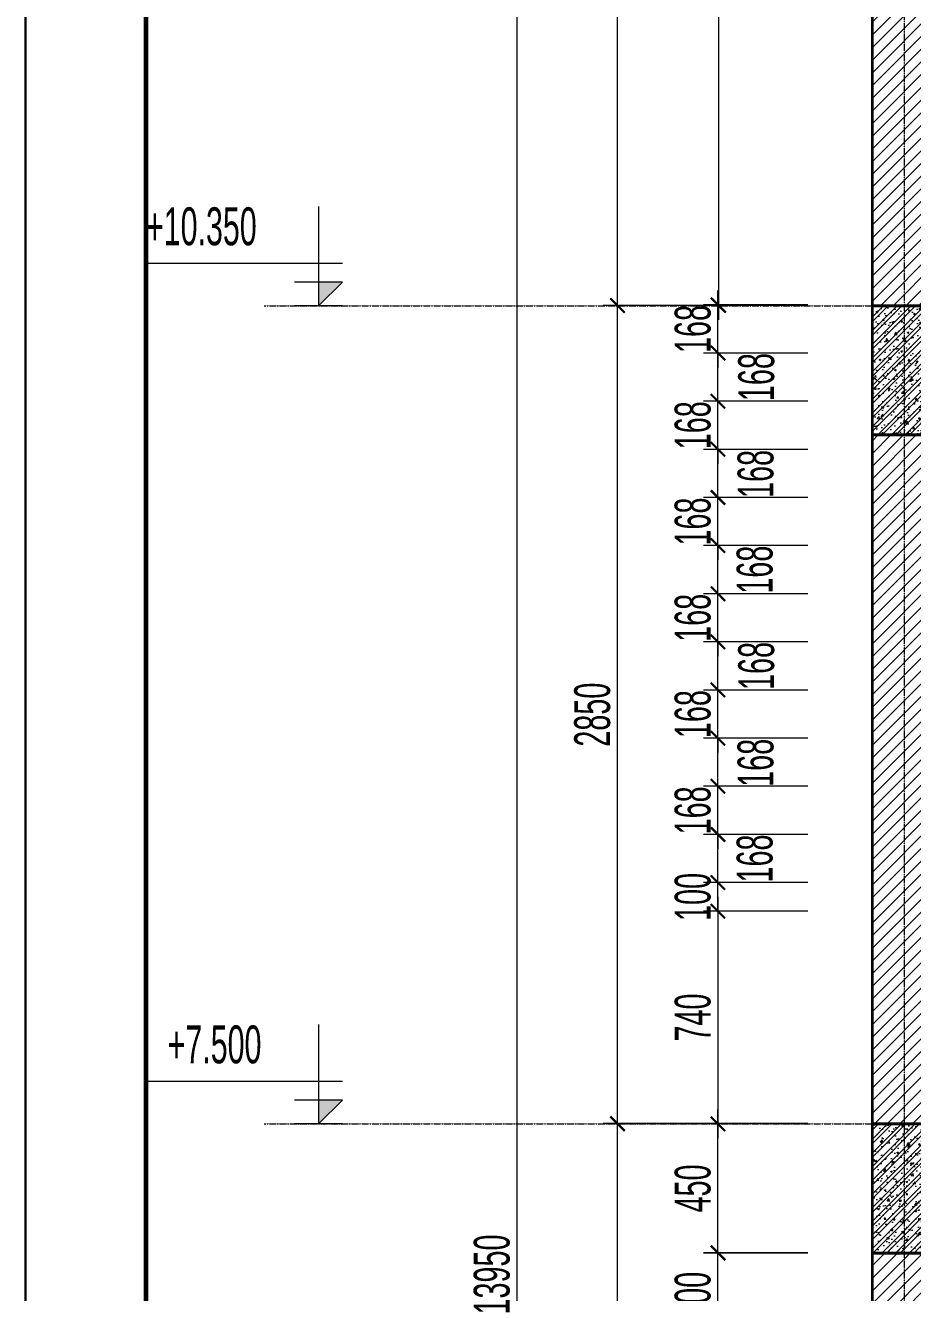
# Model space of a CAD drawing. Header units: millimetres. Extents: x 1336014 to 2939047, y -333549 to -60566.
# Drawn here: x 1430845 to 1433937, y -181391 to -176976 of the extents above; entities that cross this region are included whole.
import ezdxf
from ezdxf.enums import TextEntityAlignment as Align

# ---------------------------------------------------------------- set-up
doc = ezdxf.new("R2010")
doc.units = ezdxf.units.MM
doc.header["$MEASUREMENT"] = 0
doc.linetypes.add('CENTER2', pattern=[1.125, 0.75, -0.125, 0.125, -0.125])
for name, color, linetype, lineweight in [('01.Cut', 255, 'Continuous', 35), ('05.Text', 253, 'Continuous', 18), ('06.betong', 2, 'Continuous', 35), ('08.Dim', 156, 'Continuous', 15), ('09.Hatch', 250, 'Continuous', 5), ('10.truc', 250, 'CENTER2', 20), ('11.Khung bo', 32, 'Continuous', 50), ('12.Khung', 36, 'Continuous', 25), ('DIM', 252, 'Continuous', 20)]:
    doc.layers.add(name, color=color, linetype=linetype, lineweight=lineweight)
doc.layers.add('text', color=7, linetype='Continuous')
doc.layers.add('Tpl_Bound', color=1, linetype='Continuous', plot=False)
doc.styles.add('TT5_Text Dim', font='hoatbif.shx', dxfattribs={"width": 0.6})
doc.dimstyles.new('TT5_Dim 1-50', dxfattribs={"dimscale": 50, "dimtxt": 2.5, "dimasz": 1, "dimexe": 1, "dimexo": 0.5, "dimgap": 0.5, "dimtad": 1, "dimdec": 0, "dimzin": 0, "dimdsep": 46, "dimtxsty": 'TT5_Text Dim', "dimblk": 'ARCHTICK', "dimcen": 0, "dimdle": 1, "dimclrd": 256, "dimclre": 256, "dimclrt": 1, "dimadec": 0, "dimazin": 0, "dimtfac": 0.015, "dimtdec": 0, "dimtix": 1, "dimtmove": 2, "dimatfit": 3, "dimldrblk": 'DOT', "dimfxl": 1, "dimtolj": 1, "dimtzin": 0, "dimlwd": -1, "dimlwe": -1, "dimarcsym": 1})
pattern_1 = [(45, (531514.985, -203097.647), (-22.0970869, 22.0970869), [])]
pattern_2 = [(50, (531514.985, -203097.647), (64.5534164, -5.647692), [6.75, -74.25]), (355, (531514.985, -203097.647), (-12.48762, 67.697292), [5.4, -59.4]), (100.4514, (531520.364, -203098.12), (52.0658444, 62.049559), [5.736617, -63.10279]), (46.1842, (531514.985, -203079.65), (96.0516944, -14.896711), [10.125, -111.375]), (96.6356, (531522.99, -203080.89), (84.1196435, 87.670608), [8.604926, -94.65417]), (351.1842, (531514.98, -203079.65), (84.119575, 87.670674), [8.1, -89.1]), (21, (531523.985, -203084.147), (53.7216347, -36.2357002), [6.75, -74.25]), (326, (531523.985, -203084.147), (21.89838, 65.263504), [5.4, -59.4]), (71.4514, (531528.46, -203087.166), (75.6200366, 29.0277447), [5.736617, -63.10279]), (37.5, (531514.985, -203097.647), (1.094387, 29.96044684), [0, -58.68, 0, -60.3, 0, -59.625]), (7.5, (531514.985, -203097.647), (23.6762584, 35.4970541), [0, -34.38, 0, -57.33, 0, -22.725]), (327.5, (531494.915, -203097.647), (48.04401926, -2.02993846), [0, -22.5, 0, -70.2, 0, -93.15]), (317.5, (531485.915, -203097.647), (52.4867552, 9.0094484), [0, -29.25, 0, -46.62, 0, -66.15]), (45, (531514.985, -203097.647), (-23.8648539, 23.8648539), []), (45, (531530.894, -203097.647), (-23.8648539, 23.8648539), [])]

# ---------------------------------------------------------------- blocks, each defined once
blk = doc.blocks.new('100')
at = {"layer": '11.Khung bo', "const_width": 26.7}
blk.add_lwpolyline([(1860913, -945239.8), (1860913, -916940.1), (1896062.6, -916940.1), (1896062.6, -945239.8)], close=True, dxfattribs=at)
blk.add_lwpolyline([(1860913, -945239.8), (1860913, -916940.1), (1896062.6, -916940.1), (1896062.6, -945239.8)], close=True, dxfattribs=at)
blk.add_lwpolyline([(1860913, -945239.8), (1860913, -916940.1), (1896062.6, -916940.1), (1896062.6, -945239.8)], close=True, dxfattribs=at)
at = {"layer": '12.Khung'}
blk.add_lwpolyline([(1901579.2, -945939.8), (1901579.2, -916240.1), (1859579.6, -916240.1), (1859579.6, -945939.8)], close=True, dxfattribs=at)
blk.add_lwpolyline([(1901579.2, -945939.8), (1901579.2, -916240.1), (1859579.6, -916240.1), (1859579.6, -945939.8)], close=True, dxfattribs=at)
blk.add_lwpolyline([(1901579.2, -945939.8), (1901579.2, -916240.1), (1859579.6, -916240.1), (1859579.6, -945939.8)], close=True, dxfattribs=at)
blk = doc.blocks.new('_ARCHTICK')
at = {"const_width": 0.15}
blk.add_lwpolyline([(-0.5, -0.5), (0.5, 0.5)], dxfattribs=at)
blk = doc.blocks.new('*D1088')
at = {"layer": '08.Dim', "transparency": 16777216}
for p, q in [((1432908.9, -184452.1), (1432908.9, -180751.7)), ((1433572.4, -180801.7), (1432858.9, -180801.7)), ((1433572.4, -184402.1), (1432858.9, -184402.1))]:
    blk.add_line(p, q, dxfattribs=at)
at = {"layer": 'Defpoints', "color": 0, "transparency": 16777216}
for p in [(1432908.9, -180801.7), (1433597.4, -180801.7), (1433597.4, -184402.1)]:
    blk.add_point(p, dxfattribs=at)
at = {"layer": '08.Dim', "transparency": 16777216, "xscale": 50, "yscale": 50, "zscale": 50}
for p, rotation in [((1432908.9, -180801.7), 90), ((1432908.9, -184402.1), 270)]:
    blk.add_blockref('_ARCHTICK', p, dxfattribs=dict(at, rotation=rotation))
at = {"layer": '08.Dim', "color": 1, "transparency": 16777216, "insert": (1432821.4, -182601.9), "char_height": 125, "attachment_point": 5, "rotation": 90, "style": 'TT5_Text Dim'}
blk.add_mtext('\\A1;3600', dxfattribs=at)
blk = doc.blocks.new('_DOT')
blk.add_line((-0.5, 0), (-1, 0))
at = {"const_width": 0.5}
blk.add_lwpolyline([(-0.25, 0, 1), (0.25, 0, 1)], format="xyb", close=True, dxfattribs=at)
blk = doc.blocks.new('*D1089')
at = {"layer": '08.Dim', "transparency": 16777216}
for p, q in [((1432908.9, -180852.7), (1432908.9, -177902.2)), ((1433572.4, -177952.2), (1432858.9, -177952.2)), ((1433572.4, -180802.7), (1432858.9, -180802.7))]:
    blk.add_line(p, q, dxfattribs=at)
at = {"layer": 'Defpoints', "color": 0, "transparency": 16777216}
for p in [(1432908.9, -177952.2), (1433597.4, -177952.2), (1433597.4, -180802.7)]:
    blk.add_point(p, dxfattribs=at)
at = {"layer": '08.Dim', "transparency": 16777216, "xscale": 50, "yscale": 50, "zscale": 50}
for p, rotation in [((1432908.9, -177952.2), 90), ((1432908.9, -180802.7), 270)]:
    blk.add_blockref('_ARCHTICK', p, dxfattribs=dict(at, rotation=rotation))
at = {"layer": '08.Dim', "color": 1, "transparency": 16777216, "insert": (1432821.4, -179377.5), "char_height": 125, "attachment_point": 5, "rotation": 90, "style": 'TT5_Text Dim'}
blk.add_mtext('\\A1;2850', dxfattribs=at)
blk = doc.blocks.new('*D1090')
at = {"layer": '08.Dim', "transparency": 16777216}
for p, q in [((1432908.9, -178002.2), (1432908.9, -174302.4)), ((1433572.4, -174352.4), (1432858.9, -174352.4)), ((1433572.4, -177952.2), (1432858.9, -177952.2))]:
    blk.add_line(p, q, dxfattribs=at)
at = {"layer": 'Defpoints', "color": 0, "transparency": 16777216}
for p in [(1432908.9, -174352.4), (1433597.4, -174352.4), (1433597.4, -177952.2)]:
    blk.add_point(p, dxfattribs=at)
at = {"layer": '08.Dim', "transparency": 16777216, "xscale": 50, "yscale": 50, "zscale": 50}
for p, rotation in [((1432908.9, -174352.4), 90), ((1432908.9, -177952.2), 270)]:
    blk.add_blockref('_ARCHTICK', p, dxfattribs=dict(at, rotation=rotation))
at = {"layer": '08.Dim', "color": 1, "transparency": 16777216, "insert": (1432821.4, -176152.3), "char_height": 125, "attachment_point": 5, "rotation": 90, "style": 'TT5_Text Dim'}
blk.add_mtext('\\A1;3600', dxfattribs=at)
blk = doc.blocks.new('*D1092')
at = {"layer": '08.Dim', "transparency": 16777216}
for p, q in [((1432558.9, -188352.6), (1432558.9, -174302.4)), ((1433572.4, -174352.4), (1432508.9, -174352.4)), ((1433572.4, -188302.6), (1432508.9, -188302.6))]:
    blk.add_line(p, q, dxfattribs=at)
at = {"layer": 'Defpoints', "color": 0, "transparency": 16777216}
for p in [(1432558.9, -174352.4), (1433597.4, -174352.4), (1433597.4, -188302.6)]:
    blk.add_point(p, dxfattribs=at)
at = {"layer": '08.Dim', "transparency": 16777216, "xscale": 50, "yscale": 50, "zscale": 50}
for p, rotation in [((1432558.9, -174352.4), 90), ((1432558.9, -188302.6), 270)]:
    blk.add_blockref('_ARCHTICK', p, dxfattribs=dict(at, rotation=rotation))
at = {"layer": '08.Dim', "color": 1, "transparency": 16777216, "insert": (1432471.4, -181327.5), "char_height": 125, "attachment_point": 5, "rotation": 90, "style": 'TT5_Text Dim'}
blk.add_mtext('\\A1;13950', dxfattribs=at)
blk = doc.blocks.new('A$C4E7C6F34')
at = {"layer": 'DIM'}
blk.add_hatch(color=256, dxfattribs=at).paths.add_polyline_path([(-38.5, 0), (-38.5, 137.8), (-177.6, 137.8)])
for p, q in [((-38.5, 576), (-38.5, 0)), ((964.2, 247.8), (-177.6, 247.8)), ((-177.6, 137.8), (100.7, 137.8)), ((-177.6, 137.8), (-38.5, 0)), ((-177.6, 0), (100.6, 0))]:
    blk.add_line(p, q, dxfattribs=at)
at = {"layer": 'text', "style": 'TT5_Text Dim', "flags": 8}
blk.add_attdef('%%P0.000', text='', height=220, dxfattribs=at).set_placement((102.4, 461.3), align=Align.MIDDLE_LEFT)
blk = doc.blocks.new('*D1123')
at = {"layer": '08.Dim', "transparency": 16777216}
for p, q in [((1433258.9, -181601.7), (1433258.9, -181201.7)), ((1433572.4, -181251.7), (1433208.9, -181251.7)), ((1433572.4, -181551.7), (1433208.9, -181551.7))]:
    blk.add_line(p, q, dxfattribs=at)
at = {"layer": 'Defpoints', "color": 0, "transparency": 16777216}
for p in [(1433258.9, -181251.7), (1433597.4, -181251.7), (1433597.4, -181551.7)]:
    blk.add_point(p, dxfattribs=at)
at = {"layer": '08.Dim', "transparency": 16777216, "xscale": 50, "yscale": 50, "zscale": 50}
for p, rotation in [((1433258.9, -181251.7), 90), ((1433258.9, -181551.7), 270)]:
    blk.add_blockref('_ARCHTICK', p, dxfattribs=dict(at, rotation=rotation))
at = {"layer": '08.Dim', "color": 1, "transparency": 16777216, "insert": (1433171.4, -181401.7), "char_height": 125, "attachment_point": 5, "rotation": 90, "style": 'TT5_Text Dim'}
blk.add_mtext('\\A1;300', dxfattribs=at)
blk = doc.blocks.new('*D1124')
at = {"layer": '08.Dim', "transparency": 16777216}
for p, q in [((1433258.9, -181302.7), (1433258.9, -180752.7)), ((1433572.4, -180802.7), (1433208.9, -180802.7)), ((1433572.4, -181252.7), (1433208.9, -181252.7))]:
    blk.add_line(p, q, dxfattribs=at)
at = {"layer": 'Defpoints', "color": 0, "transparency": 16777216}
for p in [(1433258.9, -180802.7), (1433597.4, -180802.7), (1433597.4, -181252.7)]:
    blk.add_point(p, dxfattribs=at)
at = {"layer": '08.Dim', "transparency": 16777216, "xscale": 50, "yscale": 50, "zscale": 50}
for p, rotation in [((1433258.9, -180802.7), 90), ((1433258.9, -181252.7), 270)]:
    blk.add_blockref('_ARCHTICK', p, dxfattribs=dict(at, rotation=rotation))
at = {"layer": '08.Dim', "color": 1, "transparency": 16777216, "insert": (1433171.4, -181027.7), "char_height": 125, "attachment_point": 5, "rotation": 90, "style": 'TT5_Text Dim'}
blk.add_mtext('\\A1;450', dxfattribs=at)
blk = doc.blocks.new('*D1125')
at = {"layer": '08.Dim', "transparency": 16777216}
for p, q in [((1433258.9, -180012.3), (1433258.9, -180852.7)), ((1433572.4, -180062.3), (1433208.9, -180062.3)), ((1433572.4, -180802.7), (1433208.9, -180802.7))]:
    blk.add_line(p, q, dxfattribs=at)
at = {"layer": 'Defpoints', "color": 0, "transparency": 16777216}
for p in [(1433597.4, -180062.3), (1433258.9, -180802.7), (1433597.4, -180802.7)]:
    blk.add_point(p, dxfattribs=at)
at = {"layer": '08.Dim', "transparency": 16777216, "xscale": 50, "yscale": 50, "zscale": 50}
for p, rotation in [((1433258.9, -180062.3), 90), ((1433258.9, -180802.7), 270)]:
    blk.add_blockref('_ARCHTICK', p, dxfattribs=dict(at, rotation=rotation))
at = {"layer": '08.Dim', "color": 1, "transparency": 16777216, "insert": (1433171.4, -180432.5), "char_height": 125, "attachment_point": 5, "rotation": 90, "style": 'TT5_Text Dim'}
blk.add_mtext('\\A1;740', dxfattribs=at)
blk = doc.blocks.new('*D1132')
at = {"layer": '08.Dim', "transparency": 16777216}
for p, q in [((1433258.9, -179962.3), (1433258.9, -179912.3)), ((1433572.4, -179962.3), (1433208.9, -179962.3)), ((1433258.9, -180062.3), (1433258.9, -179962.3)), ((1433572.4, -180062.3), (1433208.9, -180062.3)), ((1433258.9, -180062.3), (1433258.9, -180112.3))]:
    blk.add_line(p, q, dxfattribs=at)
at = {"layer": 'Defpoints', "color": 0, "transparency": 16777216}
for p in [(1433258.9, -179962.3), (1433597.4, -179962.3), (1433597.4, -180062.3)]:
    blk.add_point(p, dxfattribs=at)
at = {"layer": '08.Dim', "transparency": 16777216, "xscale": 50, "yscale": 50, "zscale": 50}
for p, rotation in [((1433258.9, -179962.3), 270), ((1433258.9, -180062.3), 90)]:
    blk.add_blockref('_ARCHTICK', p, dxfattribs=dict(at, rotation=rotation))
at = {"layer": '08.Dim', "color": 1, "transparency": 16777216, "insert": (1433171.4, -180012.3), "char_height": 125, "attachment_point": 5, "rotation": 90, "style": 'TT5_Text Dim'}
blk.add_mtext('\\A1;100', dxfattribs=at)
blk = doc.blocks.new('*D1133')
at = {"layer": '08.Dim', "transparency": 16777216}
for p, q in [((1433258.9, -180012.3), (1433258.9, -179744.6)), ((1433572.4, -179794.6), (1433208.9, -179794.6)), ((1433572.4, -179962.3), (1433208.9, -179962.3))]:
    blk.add_line(p, q, dxfattribs=at)
at = {"layer": 'Defpoints', "color": 0, "transparency": 16777216}
for p in [(1433258.9, -179794.6), (1433597.4, -179794.6), (1433597.4, -179962.3)]:
    blk.add_point(p, dxfattribs=at)
at = {"layer": '08.Dim', "transparency": 16777216, "xscale": 50, "yscale": 50, "zscale": 50}
for p, rotation in [((1433258.9, -179794.6), 90), ((1433258.9, -179962.3), 270)]:
    blk.add_blockref('_ARCHTICK', p, dxfattribs=dict(at, rotation=rotation))
at = {"layer": '08.Dim', "color": 1, "transparency": 16777216, "insert": (1433387.5, -179878.5), "char_height": 125, "attachment_point": 5, "rotation": 90, "style": 'TT5_Text Dim'}
blk.add_mtext('\\A1;168', dxfattribs=at)
blk = doc.blocks.new('*D1134')
at = {"layer": '08.Dim', "transparency": 16777216}
for p, q in [((1433258.9, -179627), (1433258.9, -179577)), ((1433572.4, -179627), (1433208.9, -179627)), ((1433258.9, -179794.6), (1433258.9, -179627)), ((1433572.4, -179794.6), (1433208.9, -179794.6)), ((1433258.9, -179794.6), (1433258.9, -179844.6))]:
    blk.add_line(p, q, dxfattribs=at)
at = {"layer": 'Defpoints', "color": 0, "transparency": 16777216}
for p in [(1433258.9, -179627), (1433597.4, -179627), (1433597.4, -179794.6)]:
    blk.add_point(p, dxfattribs=at)
at = {"layer": '08.Dim', "transparency": 16777216, "xscale": 50, "yscale": 50, "zscale": 50}
for p, rotation in [((1433258.9, -179627), 270), ((1433258.9, -179794.6), 90)]:
    blk.add_blockref('_ARCHTICK', p, dxfattribs=dict(at, rotation=rotation))
at = {"layer": '08.Dim', "color": 1, "transparency": 16777216, "insert": (1433171.4, -179710.8), "char_height": 125, "attachment_point": 5, "rotation": 90, "style": 'TT5_Text Dim'}
blk.add_mtext('\\A1;168', dxfattribs=at)
blk = doc.blocks.new('*D1135')
at = {"layer": '08.Dim', "transparency": 16777216}
for p, q in [((1433258.9, -179677), (1433258.9, -179409.3)), ((1433572.4, -179459.3), (1433208.9, -179459.3)), ((1433572.4, -179627), (1433208.9, -179627))]:
    blk.add_line(p, q, dxfattribs=at)
at = {"layer": 'Defpoints', "color": 0, "transparency": 16777216}
for p in [(1433258.9, -179459.3), (1433597.4, -179459.3), (1433597.4, -179627)]:
    blk.add_point(p, dxfattribs=at)
at = {"layer": '08.Dim', "transparency": 16777216, "xscale": 50, "yscale": 50, "zscale": 50}
for p, rotation in [((1433258.9, -179459.3), 90), ((1433258.9, -179627), 270)]:
    blk.add_blockref('_ARCHTICK', p, dxfattribs=dict(at, rotation=rotation))
at = {"layer": '08.Dim', "color": 1, "transparency": 16777216, "insert": (1433390.5, -179545.1), "char_height": 125, "attachment_point": 5, "rotation": 90, "style": 'TT5_Text Dim'}
blk.add_mtext('\\A1;168', dxfattribs=at)
blk = doc.blocks.new('*D1136')
at = {"layer": '08.Dim', "transparency": 16777216}
for p, q in [((1433258.9, -179291.6), (1433258.9, -179241.6)), ((1433572.4, -179291.6), (1433208.9, -179291.6)), ((1433258.9, -179459.3), (1433258.9, -179291.6)), ((1433572.4, -179459.3), (1433208.9, -179459.3)), ((1433258.9, -179459.3), (1433258.9, -179509.3))]:
    blk.add_line(p, q, dxfattribs=at)
at = {"layer": 'Defpoints', "color": 0, "transparency": 16777216}
for p in [(1433258.9, -179291.6), (1433597.4, -179291.6), (1433597.4, -179459.3)]:
    blk.add_point(p, dxfattribs=at)
at = {"layer": '08.Dim', "transparency": 16777216, "xscale": 50, "yscale": 50, "zscale": 50}
for p, rotation in [((1433258.9, -179291.6), 270), ((1433258.9, -179459.3), 90)]:
    blk.add_blockref('_ARCHTICK', p, dxfattribs=dict(at, rotation=rotation))
at = {"layer": '08.Dim', "color": 1, "transparency": 16777216, "insert": (1433171.4, -179375.5), "char_height": 125, "attachment_point": 5, "rotation": 90, "style": 'TT5_Text Dim'}
blk.add_mtext('\\A1;168', dxfattribs=at)
blk = doc.blocks.new('*D1137')
at = {"layer": '08.Dim', "transparency": 16777216}
for p, q in [((1433258.9, -179341.6), (1433258.9, -179074)), ((1433572.4, -179124), (1433208.9, -179124)), ((1433572.4, -179291.6), (1433208.9, -179291.6))]:
    blk.add_line(p, q, dxfattribs=at)
at = {"layer": 'Defpoints', "color": 0, "transparency": 16777216}
for p in [(1433258.9, -179124), (1433597.4, -179124), (1433597.4, -179291.6)]:
    blk.add_point(p, dxfattribs=at)
at = {"layer": '08.Dim', "transparency": 16777216, "xscale": 50, "yscale": 50, "zscale": 50}
for p, rotation in [((1433258.9, -179124), 90), ((1433258.9, -179291.6), 270)]:
    blk.add_blockref('_ARCHTICK', p, dxfattribs=dict(at, rotation=rotation))
at = {"layer": '08.Dim', "color": 1, "transparency": 16777216, "insert": (1433393, -179207.8), "char_height": 125, "attachment_point": 5, "rotation": 90, "style": 'TT5_Text Dim'}
blk.add_mtext('\\A1;168', dxfattribs=at)
blk = doc.blocks.new('*D1138')
at = {"layer": '08.Dim', "transparency": 16777216}
for p, q in [((1433258.9, -178956.3), (1433258.9, -178906.3)), ((1433572.4, -178956.3), (1433208.9, -178956.3)), ((1433258.9, -179124), (1433258.9, -178956.3)), ((1433572.4, -179124), (1433208.9, -179124)), ((1433258.9, -179124), (1433258.9, -179174))]:
    blk.add_line(p, q, dxfattribs=at)
at = {"layer": 'Defpoints', "color": 0, "transparency": 16777216}
for p in [(1433258.9, -178956.3), (1433597.4, -178956.3), (1433597.4, -179124)]:
    blk.add_point(p, dxfattribs=at)
at = {"layer": '08.Dim', "transparency": 16777216, "xscale": 50, "yscale": 50, "zscale": 50}
for p, rotation in [((1433258.9, -178956.3), 270), ((1433258.9, -179124), 90)]:
    blk.add_blockref('_ARCHTICK', p, dxfattribs=dict(at, rotation=rotation))
at = {"layer": '08.Dim', "color": 1, "transparency": 16777216, "insert": (1433171.4, -179040.1), "char_height": 125, "attachment_point": 5, "rotation": 90, "style": 'TT5_Text Dim'}
blk.add_mtext('\\A1;168', dxfattribs=at)
blk = doc.blocks.new('*D1126')
at = {"layer": '08.Dim', "transparency": 16777216}
for p, q in [((1433258.9, -179006.3), (1433258.9, -178738.6)), ((1433572.4, -178788.6), (1433208.9, -178788.6)), ((1433572.4, -178956.3), (1433208.9, -178956.3))]:
    blk.add_line(p, q, dxfattribs=at)
at = {"layer": 'Defpoints', "color": 0, "transparency": 16777216}
for p in [(1433258.9, -178788.6), (1433597.4, -178788.6), (1433597.4, -178956.3)]:
    blk.add_point(p, dxfattribs=at)
at = {"layer": '08.Dim', "transparency": 16777216, "xscale": 50, "yscale": 50, "zscale": 50}
for p, rotation in [((1433258.9, -178788.6), 90), ((1433258.9, -178956.3), 270)]:
    blk.add_blockref('_ARCHTICK', p, dxfattribs=dict(at, rotation=rotation))
at = {"layer": '08.Dim', "color": 1, "transparency": 16777216, "insert": (1433387.5, -178872.4), "char_height": 125, "attachment_point": 5, "rotation": 90, "style": 'TT5_Text Dim'}
blk.add_mtext('\\A1;168', dxfattribs=at)
blk = doc.blocks.new('*D1127')
at = {"layer": '08.Dim', "transparency": 16777216}
for p, q in [((1433258.9, -178620.9), (1433258.9, -178570.9)), ((1433572.4, -178620.9), (1433208.9, -178620.9)), ((1433258.9, -178788.6), (1433258.9, -178620.9)), ((1433572.4, -178788.6), (1433208.9, -178788.6)), ((1433258.9, -178788.6), (1433258.9, -178838.6))]:
    blk.add_line(p, q, dxfattribs=at)
at = {"layer": 'Defpoints', "color": 0, "transparency": 16777216}
for p in [(1433258.9, -178620.9), (1433597.4, -178620.9), (1433597.4, -178788.6)]:
    blk.add_point(p, dxfattribs=at)
at = {"layer": '08.Dim', "transparency": 16777216, "xscale": 50, "yscale": 50, "zscale": 50}
for p, rotation in [((1433258.9, -178620.9), 270), ((1433258.9, -178788.6), 90)]:
    blk.add_blockref('_ARCHTICK', p, dxfattribs=dict(at, rotation=rotation))
at = {"layer": '08.Dim', "color": 1, "transparency": 16777216, "insert": (1433171.4, -178704.8), "char_height": 125, "attachment_point": 5, "rotation": 90, "style": 'TT5_Text Dim'}
blk.add_mtext('\\A1;168', dxfattribs=at)
blk = doc.blocks.new('*D1128')
at = {"layer": '08.Dim', "transparency": 16777216}
for p, q in [((1433258.9, -178670.9), (1433258.9, -178403.3)), ((1433572.4, -178453.3), (1433208.9, -178453.3)), ((1433572.4, -178620.9), (1433208.9, -178620.9))]:
    blk.add_line(p, q, dxfattribs=at)
at = {"layer": 'Defpoints', "color": 0, "transparency": 16777216}
for p in [(1433258.9, -178453.3), (1433597.4, -178453.3), (1433597.4, -178620.9)]:
    blk.add_point(p, dxfattribs=at)
at = {"layer": '08.Dim', "transparency": 16777216, "xscale": 50, "yscale": 50, "zscale": 50}
for p, rotation in [((1433258.9, -178453.3), 90), ((1433258.9, -178620.9), 270)]:
    blk.add_blockref('_ARCHTICK', p, dxfattribs=dict(at, rotation=rotation))
at = {"layer": '08.Dim', "color": 1, "transparency": 16777216, "insert": (1433390.5, -178539), "char_height": 125, "attachment_point": 5, "rotation": 90, "style": 'TT5_Text Dim'}
blk.add_mtext('\\A1;168', dxfattribs=at)
blk = doc.blocks.new('*D1129')
at = {"layer": '08.Dim', "transparency": 16777216}
for p, q in [((1433258.9, -178285.6), (1433258.9, -178235.6)), ((1433572.4, -178285.6), (1433208.9, -178285.6)), ((1433258.9, -178453.3), (1433258.9, -178285.6)), ((1433572.4, -178453.3), (1433208.9, -178453.3)), ((1433258.9, -178453.3), (1433258.9, -178503.3))]:
    blk.add_line(p, q, dxfattribs=at)
at = {"layer": 'Defpoints', "color": 0, "transparency": 16777216}
for p in [(1433258.9, -178285.6), (1433597.4, -178285.6), (1433597.4, -178453.3)]:
    blk.add_point(p, dxfattribs=at)
at = {"layer": '08.Dim', "transparency": 16777216, "xscale": 50, "yscale": 50, "zscale": 50}
for p, rotation in [((1433258.9, -178285.6), 270), ((1433258.9, -178453.3), 90)]:
    blk.add_blockref('_ARCHTICK', p, dxfattribs=dict(at, rotation=rotation))
at = {"layer": '08.Dim', "color": 1, "transparency": 16777216, "insert": (1433171.4, -178369.4), "char_height": 125, "attachment_point": 5, "rotation": 90, "style": 'TT5_Text Dim'}
blk.add_mtext('\\A1;168', dxfattribs=at)
blk = doc.blocks.new('*D1130')
at = {"layer": '08.Dim', "transparency": 16777216}
for p, q in [((1433258.9, -178335.6), (1433258.9, -178067.9)), ((1433572.4, -178117.9), (1433208.9, -178117.9)), ((1433572.4, -178285.6), (1433208.9, -178285.6))]:
    blk.add_line(p, q, dxfattribs=at)
at = {"layer": 'Defpoints', "color": 0, "transparency": 16777216}
for p in [(1433258.9, -178117.9), (1433597.4, -178117.9), (1433597.4, -178285.6)]:
    blk.add_point(p, dxfattribs=at)
at = {"layer": '08.Dim', "transparency": 16777216, "xscale": 50, "yscale": 50, "zscale": 50}
for p, rotation in [((1433258.9, -178117.9), 90), ((1433258.9, -178285.6), 270)]:
    blk.add_blockref('_ARCHTICK', p, dxfattribs=dict(at, rotation=rotation))
at = {"layer": '08.Dim', "color": 1, "transparency": 16777216, "insert": (1433393, -178201.7), "char_height": 125, "attachment_point": 5, "rotation": 90, "style": 'TT5_Text Dim'}
blk.add_mtext('\\A1;168', dxfattribs=at)
blk = doc.blocks.new('*D1131')
at = {"layer": '08.Dim', "transparency": 16777216}
for p, q in [((1433258.9, -177950.2), (1433258.9, -177900.2)), ((1433572.4, -177950.2), (1433208.9, -177950.2)), ((1433258.9, -178117.9), (1433258.9, -177950.2)), ((1433572.4, -178117.9), (1433208.9, -178117.9)), ((1433258.9, -178117.9), (1433258.9, -178167.9))]:
    blk.add_line(p, q, dxfattribs=at)
at = {"layer": 'Defpoints', "color": 0, "transparency": 16777216}
for p in [(1433258.9, -177950.2), (1433597.4, -177950.2), (1433597.4, -178117.9)]:
    blk.add_point(p, dxfattribs=at)
at = {"layer": '08.Dim', "transparency": 16777216, "xscale": 50, "yscale": 50, "zscale": 50}
for p, rotation in [((1433258.9, -177950.2), 270), ((1433258.9, -178117.9), 90)]:
    blk.add_blockref('_ARCHTICK', p, dxfattribs=dict(at, rotation=rotation))
at = {"layer": '08.Dim', "color": 1, "transparency": 16777216, "insert": (1433171.4, -178034.1), "char_height": 125, "attachment_point": 5, "rotation": 90, "style": 'TT5_Text Dim'}
blk.add_mtext('\\A1;168', dxfattribs=at)
blk = doc.blocks.new('*D1139')
at = {"layer": '08.Dim', "transparency": 16777216}
for p, q in [((1433261.9, -178002.2), (1433261.9, -174752.4)), ((1433572.4, -174802.4), (1433211.9, -174802.4)), ((1433572.4, -177952.2), (1433211.9, -177952.2))]:
    blk.add_line(p, q, dxfattribs=at)
at = {"layer": 'Defpoints', "color": 0, "transparency": 16777216}
for p in [(1433261.9, -174802.4), (1433597.4, -174802.4), (1433597.4, -177952.2)]:
    blk.add_point(p, dxfattribs=at)
at = {"layer": '08.Dim', "transparency": 16777216, "xscale": 50, "yscale": 50, "zscale": 50}
for p, rotation in [((1433261.9, -174802.4), 90), ((1433261.9, -177952.2), 270)]:
    blk.add_blockref('_ARCHTICK', p, dxfattribs=dict(at, rotation=rotation))
at = {"layer": '08.Dim', "color": 1, "transparency": 16777216, "insert": (1433174.4, -176377.3), "char_height": 125, "attachment_point": 5, "rotation": 90, "style": 'TT5_Text Dim'}
blk.add_mtext('\\A1;3150', dxfattribs=at)

msp = doc.modelspace()

# ---------------------------------------------------------------- hatches: boundary and pattern name
at = {"layer": '09.Hatch', "ltscale": 50}
h = msp.add_hatch(dxfattribs=at)
h.set_pattern_fill('TUONGXAY', color=256, scale=250, style=0)
h.set_pattern_definition(pattern_1)
h.paths.add_polyline_path([(1433797.4, -174802.4), (1434017.4, -174802.4), (1434017.4, -177953.2), (1433797.4, -177953.2)])
h = msp.add_hatch(dxfattribs=at)
h.set_pattern_fill('BTCT', color=256, scale=9, style=0)
h.set_pattern_definition(pattern_2)
h.paths.add_polyline_path([(1433797.4, -177953.2), (1434017.4, -177953.2), (1434017.4, -178403.2), (1433797.4, -178403.2)])
h = msp.add_hatch(dxfattribs=at)
h.set_pattern_fill('TUONGXAY', color=256, scale=250, style=0)
h.set_pattern_definition(pattern_1)
h.paths.add_polyline_path([(1433797.4, -178403.2), (1434017.4, -178403.2), (1434017.4, -180802.7), (1433797.4, -180802.7)])
h = msp.add_hatch(dxfattribs=at)
h.set_pattern_fill('BTCT', color=256, scale=9, style=0)
h.set_pattern_definition(pattern_2)
h.paths.add_polyline_path([(1433797.4, -180802.7), (1434017.4, -180802.7), (1434017.4, -181252.7), (1433797.4, -181252.7)])
h = msp.add_hatch(dxfattribs=at)
h.set_pattern_fill('TUONGXAY', color=256, scale=250, style=0)
h.set_pattern_definition(pattern_1)
h.paths.add_polyline_path([(1433797.4, -181252.7), (1434017.4, -181252.7), (1434017.4, -184402.1), (1433797.4, -184402.1)])

# ---------------------------------------------------------------- linework, layer by layer
at = {"layer": '01.Cut'}
for points in [[(1433797.4, -174802.4), (1434017.4, -174802.4), (1434017.4, -177953.2), (1433797.4, -177953.2)], [(1433797.4, -178403.2), (1434017.4, -178403.2), (1434017.4, -180802.7), (1433797.4, -180802.7)], [(1433797.4, -181252.7), (1434017.4, -181252.7), (1434017.4, -184402.1), (1433797.4, -184402.1)]]:
    msp.add_lwpolyline(points, close=True, dxfattribs=at)
at = {"layer": '06.betong'}
for points in [[(1433797.4, -177953.2), (1434017.4, -177953.2), (1434017.4, -178403.2), (1433797.4, -178403.2)], [(1433797.4, -180802.7), (1434017.4, -180802.7), (1434017.4, -181252.7), (1433797.4, -181252.7)]]:
    msp.add_lwpolyline(points, close=True, dxfattribs=at)
at = {"layer": '10.truc'}
msp.add_line((1433907.4, -174506.8), (1433907.4, -191823.2), dxfattribs=at)
for points in [[(1431677.7, -177953.2), (1440165.5, -177953.2)], [(1431677.7, -180802.7), (1440165.5, -180802.7)]]:
    msp.add_lwpolyline(points, dxfattribs=at)
at = {"layer": 'Tpl_Bound', "color": 1}
msp.add_lwpolyline([(1430845.5, -195786.5), (1430845.5, -170586.7), (1448665.3, -170586.7), (1448665.3, -195786.5)], close=True, dxfattribs=at)

# ---------------------------------------------------------------- block references
at = {"layer": '05.Text', "xscale": 0.6, "yscale": 0.6, "zscale": 0.6, "rotation": 270}
msp.add_blockref('100', (1998409.4, 945161.1), dxfattribs=at)
at = {"layer": '08.Dim'}
ref = msp.add_blockref('A$C4E7C6F34', (1431844, -177953.2), dxfattribs=dict(at, xscale=-0.6, yscale=0.6, zscale=0.6))
ref.add_attrib('%%P0.000', '+10.350', dxfattribs={"layer": 'text', "height": 132, "style": 'TT5_Text Dim', "width": 0.6, "flags": 8}).set_placement((1431265.9, -177676.4), align=Align.MIDDLE_LEFT)
ref = msp.add_blockref('A$C4E7C6F34', (1431844, -180802.7), dxfattribs=dict(at, xscale=-0.6, yscale=0.6, zscale=0.6))
ref.add_attrib('%%P0.000', '+7.500', dxfattribs={"layer": 'text', "height": 132, "style": 'TT5_Text Dim', "width": 0.6, "flags": 8}).set_placement((1431341.3, -180525.9), align=Align.MIDDLE_LEFT)

# ---------------------------------------------------------------- dimensions: what is measured, and where the dimension line sits
for base, p1, p2, picture, middle in [((1432558.9, -174352.4), (1433597.4, -188302.6), (1433597.4, -174352.4), '*D1092', (1432471.4, -181327.5)), ((1432908.9, -174352.4), (1433597.4, -177952.2), (1433597.4, -174352.4), '*D1090', (1432821.4, -176152.3)), ((1433261.9, -174802.4), (1433597.4, -177952.2), (1433597.4, -174802.4), '*D1139', (1433174.4, -176377.3)), ((1432908.896, -177952.2288), (1433597.396, -180802.6877), (1433597.396, -177952.2288), '*D1089', (1432821.396, -179377.4582)), ((1433258.9, -177950.2), (1433597.4, -178117.9), (1433597.4, -177950.2), '*D1131', (1433171.4, -178034.1)), ((1433258.9, -178285.6), (1433597.4, -178453.3), (1433597.4, -178285.6), '*D1129', (1433171.4, -178369.4)), ((1433258.9, -178620.9), (1433597.4, -178788.6), (1433597.4, -178620.9), '*D1127', (1433171.4, -178704.8)), ((1433258.9, -178956.3), (1433597.4, -179124), (1433597.4, -178956.3), '*D1138', (1433171.4, -179040.1)), ((1433258.9, -179291.6), (1433597.4, -179459.3), (1433597.4, -179291.6), '*D1136', (1433171.4, -179375.5)), ((1433258.9, -179627), (1433597.4, -179794.6), (1433597.4, -179627), '*D1134', (1433171.4, -179710.8)), ((1433258.9, -179962.3), (1433597.4, -180062.3), (1433597.4, -179962.3), '*D1132', (1433171.4, -180012.3)), ((1433258.9, -180802.7), (1433597.4, -180062.3), (1433597.4, -180802.7), '*D1125', (1433171.4, -180432.5)), ((1432908.9, -180801.7), (1433597.4, -184402.1), (1433597.4, -180801.7), '*D1088', (1432821.4, -182601.9)), ((1433258.9, -180802.7), (1433597.4, -181252.7), (1433597.4, -180802.7), '*D1124', (1433171.4, -181027.7)), ((1433258.9, -181251.7), (1433597.4, -181551.7), (1433597.4, -181251.7), '*D1123', (1433171.4, -181401.7))]:
    dim = msp.add_linear_dim(base=base, p1=p1, p2=p2, angle=90, dimstyle='TT5_Dim 1-50', dxfattribs=at)
    dim.commit()
    dim.dimension.update_dxf_attribs({"geometry": picture, "text_midpoint": middle})
for base, p1, p2, picture, middle in [((1433258.9, -178117.9), (1433597.4, -178285.6), (1433597.4, -178117.9), '*D1130', (1433393, -178201.7)), ((1433258.9, -178453.3), (1433597.4, -178620.9), (1433597.4, -178453.3), '*D1128', (1433390.5, -178539)), ((1433258.9, -178788.6), (1433597.4, -178956.3), (1433597.4, -178788.6), '*D1126', (1433387.5, -178872.4)), ((1433258.9, -179124), (1433597.4, -179291.6), (1433597.4, -179124), '*D1137', (1433393, -179207.8)), ((1433258.9, -179459.3), (1433597.4, -179627), (1433597.4, -179459.3), '*D1135', (1433390.5, -179545.1)), ((1433258.9, -179794.6), (1433597.4, -179962.3), (1433597.4, -179794.6), '*D1133', (1433387.5, -179878.5))]:
    dim = msp.add_linear_dim(base=base, p1=p1, p2=p2, angle=90, dimstyle='TT5_Dim 1-50', dxfattribs=at)
    dim.commit()
    dim.dimension.update_dxf_attribs({"geometry": picture, "text_midpoint": middle, "dimtype": 160})

doc.saveas('drawing.dxf')
